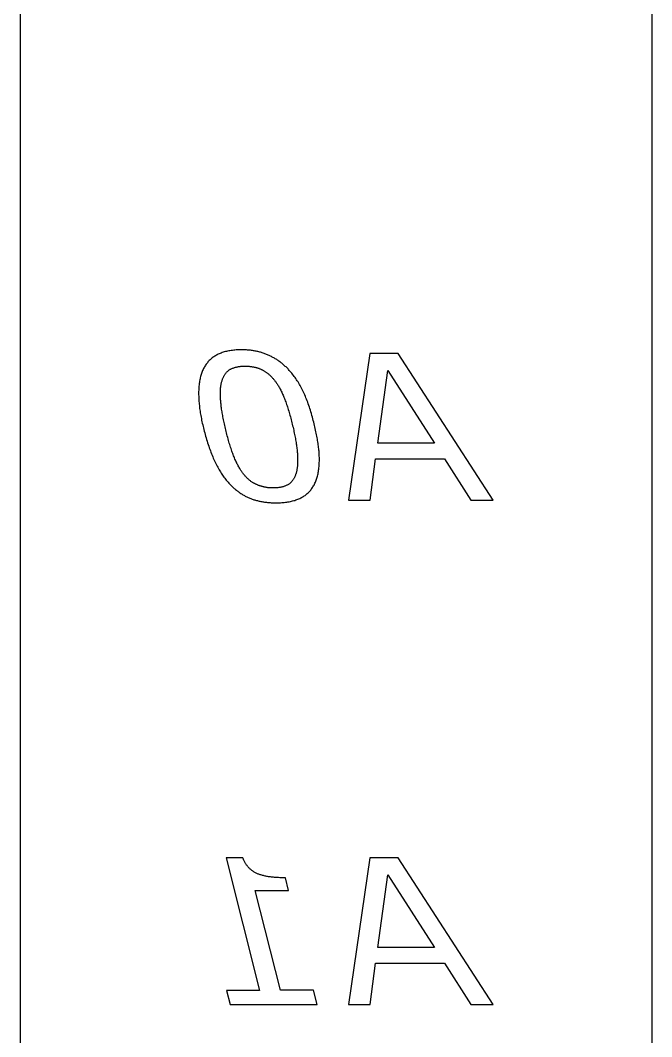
# Model space of a CAD drawing. Extents: x 0.06 to 4.03, y 0.06 to 10.05.
# Drawn here: x 0.061 to 2.026, y 3.557 to 6.72 of the extents above; entities that cross this region are included whole.
import ezdxf

# ---------------------------------------------------------------- set-up
doc = ezdxf.new("R2010")
doc.units = 0
doc.layers.add('CAPA_1', color=7, linetype='CONTINUOUS')

msp = doc.modelspace()

# ---------------------------------------------------------------- linework, layer by layer
at = {"layer": 'CAPA_1', "color": 7}
for points in [[(0.0615, 9.143), (2.0257, 9.143), (2.0257, 0.0605), (0.0615, 0.0605)], [(1.0828, 5.2266), (1.15, 5.2266), (1.1668, 5.3549), (1.3815, 5.3549), (1.463, 5.2266), (1.5329, 5.2266), (1.2366, 5.683), (1.149, 5.683)], [(1.1741, 5.4046), (1.2052, 5.6299), (1.3497, 5.4046)], [(1.0828, 3.6571), (1.15, 3.6571), (1.1668, 3.7855), (1.3815, 3.7855), (1.463, 3.6571), (1.5329, 3.6571), (1.2366, 4.1135), (1.149, 4.1135)], [(1.1741, 3.8352), (1.2052, 4.0604), (1.3497, 3.8352)]]:
    msp.add_lwpolyline(points, close=True, dxfattribs=at)
for points in [[(0.7501, 5.6947), (0.7457, 5.6947), (0.7415, 5.6946), (0.7373, 5.6944), (0.7332, 5.6942), (0.7292, 5.6939), (0.7252, 5.6935), (0.7213, 5.693), (0.7175, 5.6925), (0.7137, 5.6919), (0.7101, 5.6913), (0.7065, 5.6905), (0.7029, 5.6897), (0.6995, 5.6889), (0.6961, 5.6879), (0.6928, 5.6869), (0.6895, 5.6858), (0.6863, 5.6847), (0.6832, 5.6835), (0.6802, 5.6822), (0.6772, 5.6808), (0.6743, 5.6794), (0.6715, 5.6779), (0.6688, 5.6764), (0.6661, 5.6747), (0.6635, 5.673), (0.661, 5.6713), (0.6585, 5.6694), (0.6561, 5.6675), (0.6538, 5.6655), (0.6516, 5.6635), (0.6494, 5.6614)], [(0.8377, 5.6757), (0.8352, 5.6769), (0.8326, 5.6781), (0.8301, 5.6792), (0.8275, 5.6803), (0.8249, 5.6814), (0.8223, 5.6824), (0.8196, 5.6834), (0.817, 5.6843), (0.8143, 5.6852), (0.8116, 5.686), (0.8089, 5.6868), (0.8061, 5.6876), (0.8034, 5.6883), (0.8006, 5.689), (0.7978, 5.6897), (0.795, 5.6903), (0.7921, 5.6909), (0.7892, 5.6914), (0.7864, 5.6919), (0.7834, 5.6923), (0.7805, 5.6928), (0.7776, 5.6931), (0.7746, 5.6935), (0.7716, 5.6938), (0.7686, 5.694), (0.7656, 5.6942), (0.7625, 5.6944), (0.7594, 5.6946), (0.7563, 5.6947), (0.7532, 5.6947), (0.7501, 5.6947)], [(0.6494, 5.6614), (0.6473, 5.6592), (0.6453, 5.6569), (0.6433, 5.6546), (0.6414, 5.6522), (0.6396, 5.6498), (0.6378, 5.6473), (0.6361, 5.6446), (0.6345, 5.642), (0.633, 5.6392), (0.6315, 5.6364), (0.6301, 5.6335), (0.6287, 5.6306), (0.6275, 5.6275), (0.6262, 5.6244), (0.6251, 5.6212), (0.624, 5.618), (0.623, 5.6147), (0.6221, 5.6113), (0.6213, 5.6078), (0.6205, 5.6043), (0.6197, 5.6007), (0.6191, 5.597), (0.6185, 5.5933), (0.618, 5.5894), (0.6175, 5.5855), (0.6172, 5.5816), (0.6168, 5.5775), (0.6166, 5.5734), (0.6164, 5.5693), (0.6163, 5.565), (0.6163, 5.5607)], [(0.9062, 5.6215), (0.9043, 5.6238), (0.9023, 5.6261), (0.9003, 5.6284), (0.8983, 5.6307), (0.8963, 5.6329), (0.8943, 5.635), (0.8922, 5.6371), (0.8901, 5.6392), (0.8881, 5.6412), (0.8859, 5.6432), (0.8838, 5.6452), (0.8817, 5.6471), (0.8795, 5.649), (0.8773, 5.6508), (0.8752, 5.6526), (0.8729, 5.6544), (0.8707, 5.6561), (0.8685, 5.6577), (0.8662, 5.6594), (0.8639, 5.661), (0.8616, 5.6625), (0.8593, 5.664), (0.857, 5.6655), (0.8546, 5.6669), (0.8523, 5.6683), (0.8499, 5.6696), (0.8475, 5.6709), (0.845, 5.6722), (0.8426, 5.6734), (0.8402, 5.6746), (0.8377, 5.6757)], [(0.7009, 5.6221), (0.702, 5.6235), (0.7032, 5.6248), (0.7044, 5.6261), (0.7057, 5.6274), (0.707, 5.6286), (0.7084, 5.6297), (0.7098, 5.6308), (0.7113, 5.6319), (0.7129, 5.6329), (0.7145, 5.6339), (0.7161, 5.6348), (0.7179, 5.6357), (0.7196, 5.6365), (0.7215, 5.6373), (0.7233, 5.638), (0.7253, 5.6387), (0.7273, 5.6394), (0.7293, 5.64), (0.7314, 5.6406), (0.7336, 5.6411), (0.7358, 5.6416), (0.7381, 5.642), (0.7404, 5.6424), (0.7428, 5.6427), (0.7453, 5.643), (0.7478, 5.6433), (0.7503, 5.6435), (0.7529, 5.6436), (0.7556, 5.6437), (0.7583, 5.6438), (0.7611, 5.6438)], [(0.7611, 5.6438), (0.7632, 5.6438), (0.7652, 5.6438), (0.7672, 5.6437), (0.7693, 5.6436), (0.7713, 5.6435), (0.7732, 5.6433), (0.7752, 5.6431), (0.7772, 5.6429), (0.7791, 5.6427), (0.781, 5.6424), (0.783, 5.6421), (0.7849, 5.6418), (0.7867, 5.6414), (0.7886, 5.6411), (0.7904, 5.6407), (0.7923, 5.6402), (0.7941, 5.6397), (0.7959, 5.6393), (0.7977, 5.6387), (0.7995, 5.6382), (0.8012, 5.6376), (0.803, 5.637), (0.8047, 5.6364), (0.8064, 5.6357), (0.8081, 5.635), (0.8098, 5.6343), (0.8114, 5.6335), (0.8131, 5.6328), (0.8147, 5.632), (0.8163, 5.6311), (0.8179, 5.6303)], [(0.8179, 5.6303), (0.8195, 5.6294), (0.8211, 5.6284), (0.8226, 5.6275), (0.8242, 5.6265), (0.8257, 5.6254), (0.8272, 5.6243), (0.8288, 5.6232), (0.8303, 5.622), (0.8318, 5.6208), (0.8333, 5.6196), (0.8348, 5.6183), (0.8362, 5.617), (0.8377, 5.6157), (0.8392, 5.6143), (0.8406, 5.6129), (0.8421, 5.6114), (0.8435, 5.6099), (0.8449, 5.6084), (0.8464, 5.6068), (0.8478, 5.6052), (0.8492, 5.6035), (0.8506, 5.6018), (0.852, 5.6001), (0.8533, 5.5983), (0.8547, 5.5965), (0.8561, 5.5947), (0.8574, 5.5928), (0.8588, 5.5909), (0.8601, 5.589), (0.8614, 5.587), (0.8628, 5.5849)], [(0.6838, 5.5592), (0.6839, 5.5618), (0.6839, 5.5644), (0.684, 5.5669), (0.6841, 5.5694), (0.6843, 5.5719), (0.6845, 5.5743), (0.6847, 5.5767), (0.685, 5.579), (0.6853, 5.5813), (0.6856, 5.5836), (0.686, 5.5858), (0.6864, 5.588), (0.6868, 5.5902), (0.6873, 5.5923), (0.6878, 5.5944), (0.6884, 5.5964), (0.689, 5.5984), (0.6896, 5.6003), (0.6903, 5.6023), (0.6909, 5.6041), (0.6917, 5.606), (0.6924, 5.6078), (0.6932, 5.6095), (0.6941, 5.6112), (0.6949, 5.6129), (0.6958, 5.6145), (0.6968, 5.6161), (0.6978, 5.6177), (0.6988, 5.6192), (0.6998, 5.6207), (0.7009, 5.6221)], [(0.9688, 5.4907), (0.9672, 5.496), (0.9657, 5.5013), (0.9641, 5.5064), (0.9625, 5.5116), (0.9608, 5.5166), (0.9591, 5.5216), (0.9574, 5.5265), (0.9556, 5.5313), (0.9539, 5.536), (0.952, 5.5407), (0.9502, 5.5453), (0.9483, 5.5498), (0.9464, 5.5542), (0.9444, 5.5586), (0.9424, 5.5629), (0.9404, 5.5671), (0.9384, 5.5713), (0.9363, 5.5753), (0.9342, 5.5793), (0.932, 5.5833), (0.9298, 5.5871), (0.9276, 5.5909), (0.9254, 5.5946), (0.9231, 5.5982), (0.9208, 5.6017), (0.9184, 5.6052), (0.9161, 5.6086), (0.9137, 5.6119), (0.9112, 5.6152), (0.9087, 5.6184), (0.9062, 5.6215)], [(0.8628, 5.5849), (0.8643, 5.5825), (0.8658, 5.5799), (0.8673, 5.5773), (0.8687, 5.5746), (0.8702, 5.5718), (0.8717, 5.5689), (0.8731, 5.566), (0.8746, 5.563), (0.876, 5.5599), (0.8774, 5.5567), (0.8788, 5.5535), (0.8802, 5.5502), (0.8816, 5.5468), (0.883, 5.5433), (0.8844, 5.5397), (0.8858, 5.5361), (0.8871, 5.5324), (0.8885, 5.5286), (0.8898, 5.5247), (0.8912, 5.5208), (0.8925, 5.5168), (0.8938, 5.5127), (0.8951, 5.5085), (0.8964, 5.5042), (0.8977, 5.4999), (0.899, 5.4955), (0.9002, 5.491), (0.9015, 5.4865), (0.9028, 5.4818), (0.904, 5.4771), (0.9052, 5.4723)], [(0.6163, 5.5607), (0.6163, 5.5582)], [(0.6163, 5.5582), (0.6163, 5.5543), (0.6164, 5.5503), (0.6165, 5.5463), (0.6167, 5.5422), (0.6169, 5.5381), (0.6172, 5.5339), (0.6176, 5.5297), (0.6179, 5.5254), (0.6184, 5.5211), (0.6189, 5.5168), (0.6194, 5.5124), (0.62, 5.508), (0.6206, 5.5035), (0.6213, 5.499), (0.6221, 5.4944), (0.6229, 5.4898), (0.6237, 5.4852), (0.6246, 5.4805), (0.6256, 5.4758), (0.6266, 5.471), (0.6277, 5.4662), (0.6288, 5.4613), (0.6299, 5.4564), (0.6311, 5.4514), (0.6324, 5.4464), (0.6337, 5.4414), (0.6351, 5.4363), (0.6365, 5.4311), (0.638, 5.426), (0.6395, 5.4207), (0.641, 5.4155)], [(0.6838, 5.5586), (0.6838, 5.5592)], [(0.7029, 5.4359), (0.7017, 5.4407), (0.7005, 5.4455), (0.6994, 5.4502), (0.6983, 5.4548), (0.6973, 5.4594), (0.6962, 5.4639), (0.6953, 5.4684), (0.6943, 5.4728), (0.6934, 5.4771), (0.6926, 5.4814), (0.6918, 5.4857), (0.691, 5.4899), (0.6903, 5.494), (0.6896, 5.4981), (0.6889, 5.5021), (0.6883, 5.506), (0.6877, 5.5099), (0.6872, 5.5138), (0.6867, 5.5176), (0.6862, 5.5213), (0.6858, 5.525), (0.6855, 5.5286), (0.6851, 5.5322), (0.6848, 5.5357), (0.6846, 5.5391), (0.6843, 5.5425), (0.6842, 5.5458), (0.684, 5.5491), (0.6839, 5.5523), (0.6839, 5.5555), (0.6838, 5.5586)], [(0.9052, 5.4723), (0.9064, 5.4675), (0.9076, 5.4628), (0.9087, 5.4582), (0.9098, 5.4535), (0.9109, 5.449), (0.9119, 5.4445), (0.9129, 5.44), (0.9138, 5.4356), (0.9147, 5.4313), (0.9155, 5.427), (0.9164, 5.4228), (0.9171, 5.4186), (0.9179, 5.4145), (0.9186, 5.4104), (0.9192, 5.4064), (0.9198, 5.4024), (0.9204, 5.3985), (0.9209, 5.3946), (0.9214, 5.3908), (0.9219, 5.3871), (0.9223, 5.3834), (0.9227, 5.3798), (0.923, 5.3762), (0.9233, 5.3726), (0.9236, 5.3691), (0.9238, 5.3657), (0.924, 5.3623), (0.9241, 5.359), (0.9242, 5.3557), (0.9243, 5.3525), (0.9243, 5.3494)], [(0.9918, 5.3525), (0.9918, 5.3561), (0.9918, 5.3597), (0.9916, 5.3634), (0.9915, 5.3671), (0.9912, 5.3709), (0.991, 5.3748), (0.9907, 5.3787), (0.9903, 5.3827), (0.9899, 5.3868), (0.9894, 5.3909), (0.9889, 5.395), (0.9884, 5.3992), (0.9878, 5.4035), (0.9871, 5.4078), (0.9864, 5.4122), (0.9857, 5.4167), (0.9849, 5.4212), (0.9841, 5.4258), (0.9832, 5.4304), (0.9822, 5.4351), (0.9813, 5.4399), (0.9802, 5.4447), (0.9791, 5.4496), (0.978, 5.4545), (0.9768, 5.4595), (0.9756, 5.4645), (0.9743, 5.4696), (0.973, 5.4748), (0.9717, 5.48), (0.9702, 5.4853), (0.9688, 5.4907)], [(0.641, 5.4155), (0.6426, 5.4102), (0.6442, 5.405), (0.6459, 5.3999), (0.6475, 5.3949), (0.6492, 5.39), (0.6509, 5.3851), (0.6527, 5.3803), (0.6544, 5.3756), (0.6562, 5.371), (0.658, 5.3664), (0.6599, 5.3619), (0.6617, 5.3576), (0.6636, 5.3532), (0.6655, 5.349), (0.6675, 5.3449), (0.6694, 5.3408), (0.6714, 5.3368), (0.6735, 5.3329), (0.6755, 5.3291), (0.6776, 5.3253), (0.6796, 5.3216), (0.6818, 5.318), (0.6839, 5.3145), (0.6861, 5.3111), (0.6882, 5.3077), (0.6905, 5.3045), (0.6927, 5.3013), (0.695, 5.2982), (0.6973, 5.2951), (0.6996, 5.2922), (0.7019, 5.2893)], [(0.7454, 5.323), (0.7439, 5.3256), (0.7424, 5.3281), (0.7409, 5.3308), (0.7394, 5.3335), (0.7379, 5.3363), (0.7365, 5.3392), (0.735, 5.3422), (0.7336, 5.3452), (0.7322, 5.3483), (0.7307, 5.3515), (0.7293, 5.3548), (0.7279, 5.3581), (0.7265, 5.3615), (0.7251, 5.365), (0.7237, 5.3686), (0.7224, 5.3722), (0.721, 5.376), (0.7197, 5.3797), (0.7183, 5.3836), (0.717, 5.3876), (0.7157, 5.3916), (0.7143, 5.3957), (0.713, 5.3998), (0.7117, 5.4041), (0.7104, 5.4084), (0.7092, 5.4128), (0.7079, 5.4173), (0.7066, 5.4218), (0.7054, 5.4265), (0.7041, 5.4312), (0.7029, 5.4359)], [(0.9243, 5.3494), (0.9243, 5.3467), (0.9242, 5.3442), (0.9241, 5.3416), (0.924, 5.3391), (0.9239, 5.3366), (0.9237, 5.3342), (0.9234, 5.3318), (0.9232, 5.3295), (0.9229, 5.3272), (0.9226, 5.3249), (0.9222, 5.3227), (0.9218, 5.3205), (0.9214, 5.3183), (0.9209, 5.3162), (0.9204, 5.3142), (0.9198, 5.3121), (0.9193, 5.3101), (0.9187, 5.3082), (0.918, 5.3063), (0.9173, 5.3044), (0.9166, 5.3026), (0.9159, 5.3008), (0.9151, 5.299), (0.9143, 5.2973), (0.9134, 5.2956), (0.9125, 5.294), (0.9116, 5.2924), (0.9107, 5.2908), (0.9097, 5.2893), (0.9086, 5.2878), (0.9076, 5.2864)], [(0.9587, 5.2516), (0.9608, 5.2537), (0.9629, 5.256), (0.9648, 5.2583), (0.9667, 5.2607), (0.9686, 5.2631), (0.9703, 5.2657), (0.972, 5.2683), (0.9736, 5.271), (0.9752, 5.2737), (0.9767, 5.2765), (0.9781, 5.2794), (0.9794, 5.2824), (0.9807, 5.2854), (0.9819, 5.2886), (0.983, 5.2917), (0.9841, 5.295), (0.9851, 5.2983), (0.986, 5.3017), (0.9869, 5.3052), (0.9877, 5.3087), (0.9884, 5.3124), (0.9891, 5.3161), (0.9896, 5.3198), (0.9902, 5.3236), (0.9906, 5.3276), (0.991, 5.3315), (0.9913, 5.3356), (0.9915, 5.3397), (0.9917, 5.3439), (0.9918, 5.3482), (0.9918, 5.3525)], [(0.7905, 5.2783), (0.7888, 5.2792), (0.7872, 5.2801), (0.7855, 5.2811), (0.7839, 5.2821), (0.7823, 5.2831), (0.7807, 5.2842), (0.7791, 5.2853), (0.7775, 5.2864), (0.776, 5.2876), (0.7744, 5.2889), (0.7729, 5.2901), (0.7714, 5.2914), (0.7699, 5.2927), (0.7684, 5.2941), (0.7669, 5.2955), (0.7655, 5.297), (0.764, 5.2985), (0.7626, 5.3), (0.7612, 5.3015), (0.7598, 5.3031), (0.7584, 5.3047), (0.757, 5.3064), (0.7557, 5.3081), (0.7543, 5.3099), (0.753, 5.3116), (0.7517, 5.3134), (0.7504, 5.3153), (0.7491, 5.3172), (0.7479, 5.3191), (0.7466, 5.3211), (0.7454, 5.323)], [(0.7019, 5.2893), (0.7039, 5.2869), (0.7059, 5.2846), (0.708, 5.2823), (0.71, 5.28), (0.7121, 5.2778), (0.7142, 5.2756), (0.7163, 5.2735), (0.7184, 5.2714), (0.7205, 5.2694), (0.7227, 5.2674), (0.7248, 5.2654), (0.727, 5.2635), (0.7292, 5.2616), (0.7314, 5.2597), (0.7336, 5.2579), (0.7358, 5.2562), (0.738, 5.2545), (0.7403, 5.2528), (0.7425, 5.2512), (0.7448, 5.2496), (0.7471, 5.248), (0.7494, 5.2465), (0.7517, 5.245), (0.7541, 5.2436), (0.7564, 5.2422), (0.7588, 5.2409), (0.7612, 5.2395), (0.7635, 5.2383), (0.7659, 5.2371), (0.7684, 5.2359), (0.7708, 5.2347)], [(0.9076, 5.2864), (0.9064, 5.285), (0.9053, 5.2837), (0.904, 5.2824), (0.9027, 5.2812), (0.9014, 5.28), (0.9, 5.2788), (0.8985, 5.2777), (0.897, 5.2766), (0.8954, 5.2756), (0.8938, 5.2747), (0.8921, 5.2737), (0.8904, 5.2729), (0.8886, 5.272), (0.8868, 5.2712), (0.8849, 5.2705), (0.8829, 5.2698), (0.8809, 5.2691), (0.8789, 5.2685), (0.8767, 5.268), (0.8746, 5.2674), (0.8723, 5.267), (0.8701, 5.2665), (0.8677, 5.2661), (0.8653, 5.2658), (0.8629, 5.2655), (0.8604, 5.2653), (0.8578, 5.2651), (0.8552, 5.2649), (0.8525, 5.2648), (0.8498, 5.2647), (0.847, 5.2647)], [(0.847, 5.2647), (0.8451, 5.2647), (0.8431, 5.2648), (0.8412, 5.2648), (0.8393, 5.2649), (0.8373, 5.2651), (0.8354, 5.2652), (0.8335, 5.2654), (0.8316, 5.2656), (0.8297, 5.2658), (0.8279, 5.2661), (0.826, 5.2664), (0.8241, 5.2667), (0.8223, 5.2671), (0.8204, 5.2675), (0.8186, 5.2679), (0.8168, 5.2683), (0.815, 5.2688), (0.8132, 5.2693), (0.8114, 5.2698), (0.8096, 5.2703), (0.8078, 5.2709), (0.806, 5.2715), (0.8043, 5.2722), (0.8025, 5.2728), (0.8008, 5.2735), (0.7991, 5.2742), (0.7973, 5.275), (0.7956, 5.2758), (0.7939, 5.2766), (0.7922, 5.2774), (0.7905, 5.2783)], [(0.8577, 5.2185), (0.8621, 5.2185), (0.8664, 5.2186), (0.8706, 5.2188), (0.8747, 5.219), (0.8787, 5.2193), (0.8827, 5.2197), (0.8866, 5.2201), (0.8905, 5.2207), (0.8942, 5.2212), (0.8979, 5.2219), (0.9015, 5.2226), (0.9051, 5.2234), (0.9086, 5.2243), (0.912, 5.2252), (0.9153, 5.2262), (0.9186, 5.2273), (0.9217, 5.2284), (0.9249, 5.2296), (0.9279, 5.2309), (0.9309, 5.2322), (0.9338, 5.2336), (0.9366, 5.2351), (0.9393, 5.2367), (0.942, 5.2383), (0.9446, 5.24), (0.9472, 5.2417), (0.9496, 5.2436), (0.952, 5.2455), (0.9543, 5.2474), (0.9566, 5.2495), (0.9587, 5.2516)], [(0.7708, 5.2347), (0.7732, 5.2337), (0.7757, 5.2327), (0.7782, 5.2317), (0.7807, 5.2308), (0.7832, 5.2299), (0.7857, 5.229), (0.7883, 5.2282), (0.7909, 5.2274), (0.7936, 5.2267), (0.7962, 5.2259), (0.7989, 5.2252), (0.8016, 5.2246), (0.8043, 5.2239), (0.8071, 5.2233), (0.8099, 5.2228), (0.8127, 5.2223), (0.8155, 5.2218), (0.8184, 5.2213), (0.8212, 5.2209), (0.8241, 5.2205), (0.8271, 5.2201), (0.83, 5.2198), (0.833, 5.2195), (0.836, 5.2193), (0.839, 5.2191), (0.8421, 5.2189), (0.8452, 5.2187), (0.8483, 5.2186), (0.8514, 5.2185), (0.8546, 5.2185), (0.8577, 5.2185)], [(0.7541, 4.1142), (0.7019, 4.1142), (0.8059, 3.7007), (0.7029, 3.7007), (0.7143, 3.6571)], [(0.7969, 4.0651), (0.7948, 4.0661), (0.7928, 4.0672), (0.7909, 4.0684), (0.789, 4.0695), (0.7871, 4.0707), (0.7853, 4.072), (0.7835, 4.0732), (0.7817, 4.0746), (0.78, 4.0759), (0.7784, 4.0773), (0.7768, 4.0787), (0.7752, 4.0801), (0.7737, 4.0816), (0.7722, 4.0831), (0.7708, 4.0847), (0.7694, 4.0863), (0.7681, 4.0879), (0.7668, 4.0895), (0.7656, 4.0912), (0.7644, 4.093), (0.7632, 4.0947), (0.7621, 4.0965), (0.761, 4.0983), (0.76, 4.1002), (0.759, 4.1021), (0.7581, 4.104), (0.7572, 4.106), (0.7563, 4.108), (0.7555, 4.11), (0.7548, 4.1121), (0.7541, 4.1142)], [(0.7143, 3.6571), (0.9845, 3.6571), (0.9731, 3.7016), (0.8708, 3.7016), (0.7925, 4.0119), (0.8962, 4.0119), (0.8865, 4.0515)], [(0.8865, 4.0515), (0.8828, 4.0515), (0.8792, 4.0515), (0.8756, 4.0516), (0.872, 4.0517), (0.8685, 4.0518), (0.8651, 4.052), (0.8617, 4.0522), (0.8584, 4.0524), (0.8551, 4.0526), (0.8519, 4.0529), (0.8487, 4.0532), (0.8456, 4.0535), (0.8426, 4.0539), (0.8396, 4.0542), (0.8366, 4.0547), (0.8337, 4.0551), (0.8309, 4.0556), (0.8281, 4.0561), (0.8254, 4.0566), (0.8227, 4.0571), (0.8201, 4.0577), (0.8175, 4.0583), (0.815, 4.0589), (0.8126, 4.0596), (0.8102, 4.0603), (0.8078, 4.061), (0.8055, 4.0618), (0.8033, 4.0626), (0.8011, 4.0634), (0.799, 4.0642), (0.7969, 4.0651)]]:
    msp.add_lwpolyline(points, dxfattribs=at)

doc.saveas('drawing.dxf')
